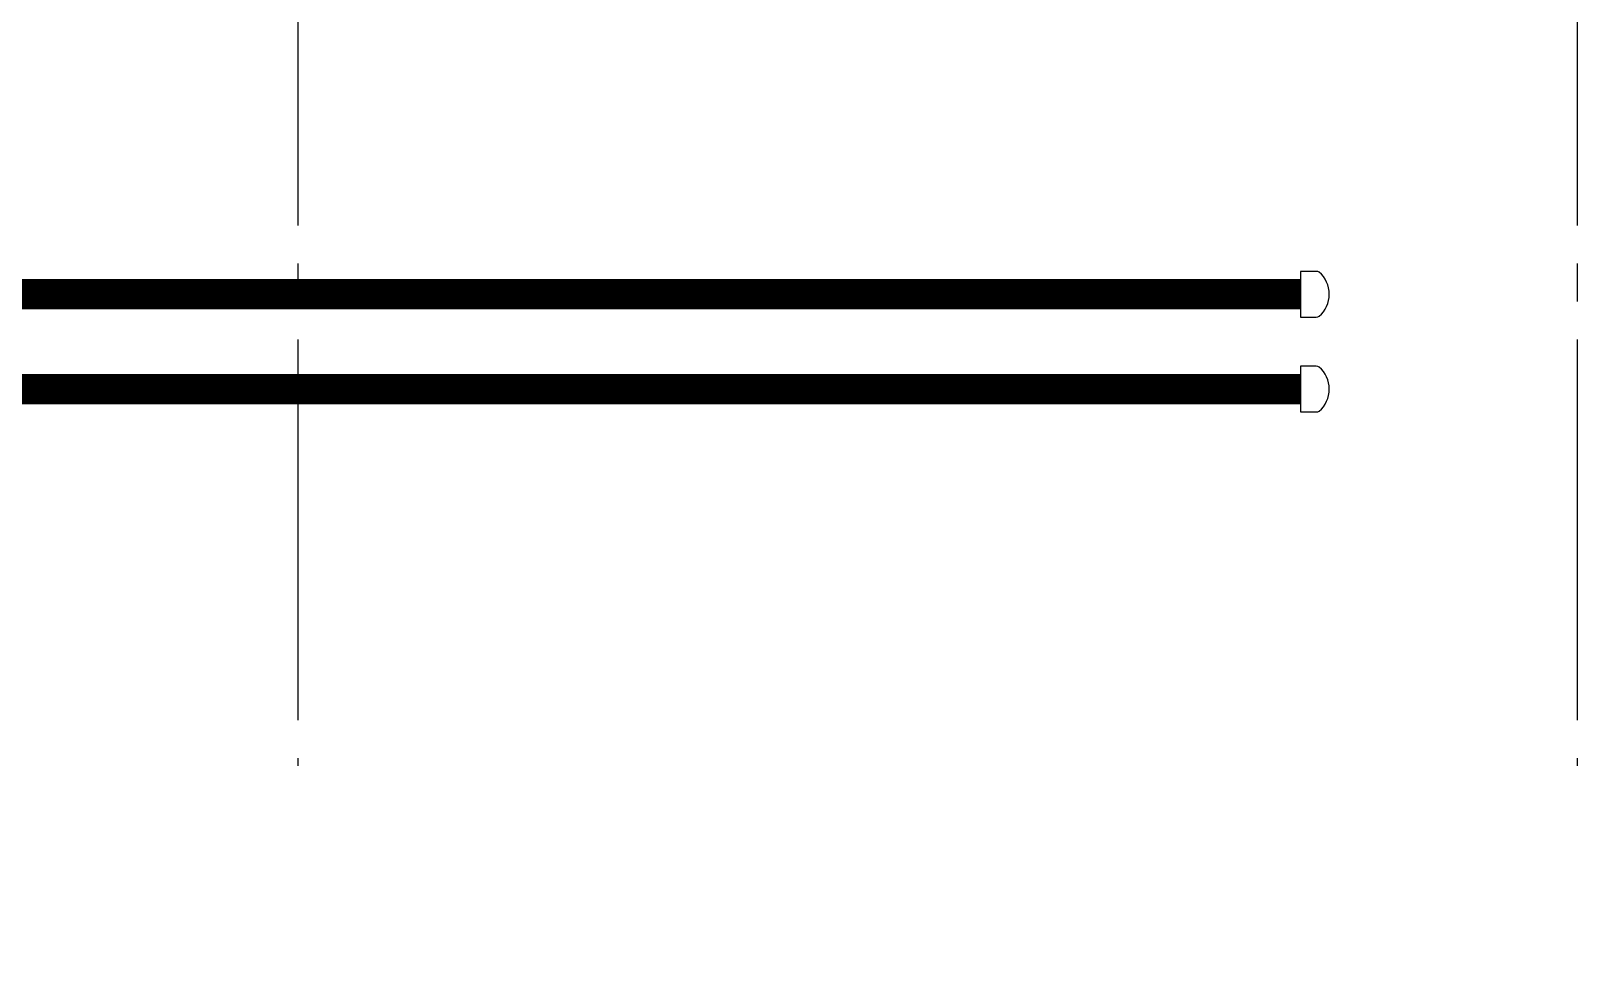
# Model space of a CAD drawing. Extents: x -3080 to 28500, y -1326 to 31609.
# Drawn here: x 15785 to 16800, y -850 to -237 of the extents above; entities that cross this region are included whole.
import ezdxf

# ---------------------------------------------------------------- set-up
doc = ezdxf.new("R2010")
doc.units = 0
doc.header["$LTSCALE"] = 100
doc.linetypes.add('X-S-FAB-L05$0$COL-CEN-LIN', pattern=[3.25, 2.5, -0.25, 0.25, -0.25])
for name, color, linetype in [('0-xref', 8, 'Continuous'), ('188K-SM-07-F10-MECH-CR PIPE-Y2257103$0$00_AC_CHS_12℃', 4, 'Continuous'), ('188K-SM-07-F10-MECH-CR PIPE-Y2257103$0$00_AC_CHS_20℃', 3, 'Continuous'), ('X-S-FAB-L05$0$BLOCK', 8, 'Continuous'), ('X-S-FAB-L05$0$CCL', 8, 'X-S-FAB-L05$0$COL-CEN-LIN')]:
    doc.layers.add(name, color=color, linetype=linetype)

# ---------------------------------------------------------------- blocks, each defined once
blk = doc.blocks.new('X-S-FAB-L05$0$FAB2-L05')
at = {"layer": 'X-S-FAB-L05$0$CCL'}
for p, q in [((-10200, 11005), (-10200, 0)), ((-9360, 11005), (-9360, 0))]:
    blk.add_line(p, q, dxfattribs=at)
blk = doc.blocks.new('X-S-FAB-L05')
at = {"layer": 'X-S-FAB-L05$0$BLOCK'}
blk.add_blockref('X-S-FAB-L05$0$FAB2-L05', (26160, -720), dxfattribs=at)
blk = doc.blocks.new('188K-SM-07-F10-MECH-CR PIPE-Y2257103$0$50A-12')
blk.add_lwpolyline([(21, 30), (0, 30), (0, -30), (21, -30, 0.114945), (24.8, -29.1, 0.453355), (24.8, 29.1, 0.114945)], format="xyb", close=True)
blk = doc.blocks.new('188K-SM-07-F10-MECH-CR PIPE-Y2257103')
at = {"layer": '188K-SM-07-F10-MECH-CR PIPE-Y2257103$0$00_AC_CHS_12℃', "ltscale": 1000, "const_width": 20}
blk.add_lwpolyline([(12344.686, -779.555), (12954.401, -779.555), (12954.401, -410.194), (16618.262, -410.194)], dxfattribs=at)
at = {"layer": '188K-SM-07-F10-MECH-CR PIPE-Y2257103$0$00_AC_CHS_20℃', "ltscale": 1000, "const_width": 20}
blk.add_lwpolyline([(12344.686, -839.555), (13014.139, -839.555), (13014.139, -472.577), (16618.262, -472.577)], dxfattribs=at)
at = {"layer": '188K-SM-07-F10-MECH-CR PIPE-Y2257103$0$00_AC_CHS_12℃', "ltscale": 1000, "xscale": 0.5, "yscale": 0.5, "zscale": 0.5}
blk.add_blockref('188K-SM-07-F10-MECH-CR PIPE-Y2257103$0$50A-12', (16618.262, -410.194), dxfattribs=at)
at = {"layer": '188K-SM-07-F10-MECH-CR PIPE-Y2257103$0$00_AC_CHS_20℃', "ltscale": 1000, "xscale": 0.5, "yscale": 0.5, "zscale": 0.5}
blk.add_blockref('188K-SM-07-F10-MECH-CR PIPE-Y2257103$0$50A-12', (16618.262, -472.577), dxfattribs=at)

msp = doc.modelspace()

# ---------------------------------------------------------------- block references
at = {"layer": '0-xref'}
msp.add_blockref('X-S-FAB-L05', (0, 0), dxfattribs=at)

# ---------------------------------------------------------------- next in the draw order: block references
msp.add_blockref('188K-SM-07-F10-MECH-CR PIPE-Y2257103', (0, 0), dxfattribs=at)

doc.saveas('drawing.dxf')
